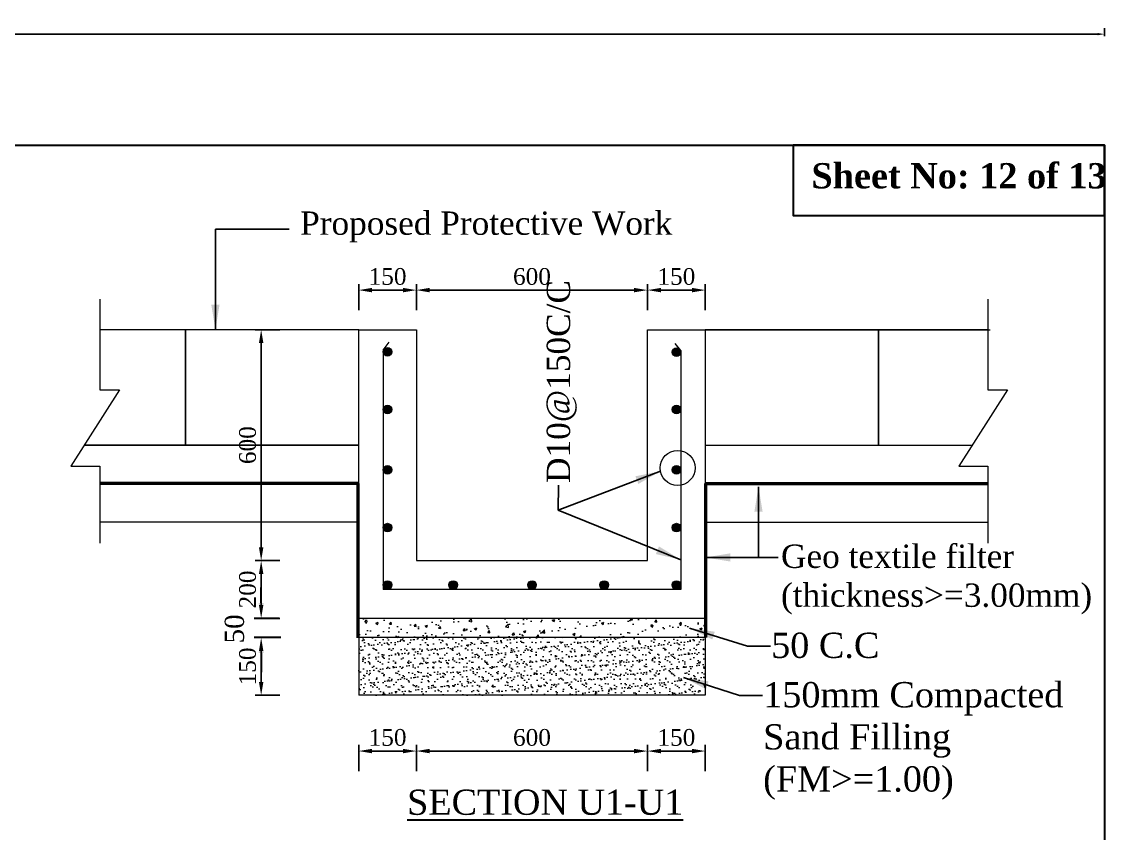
# Model space of a CAD drawing. Header units: metres. Extents: x -2434 to 11656, y -15288 to 8109.
# Drawn here: x 933 to 997.7, y -8292.2 to -8243.7 of the extents above; entities that cross this region are included whole.
import ezdxf

# ---------------------------------------------------------------- set-up
doc = ezdxf.new("R2010")
doc.units = ezdxf.units.M
doc.layers.add('Blocks', color=11, linetype='Continuous', lineweight=9)
doc.layers.add('LINE', color=7, linetype='Continuous')
doc.styles.get("Standard").update_dxf_attribs({"font": 'times.ttf'})
doc.dimstyles.get("Standard").update_dxf_attribs({"dimtxt": 0.5, "dimasz": 0.4075, "dimexe": 0.364, "dimexo": 0.219, "dimgap": 0.09, "dimtad": 0, "dimdec": 0, "dimlfac": 1000, "dimzin": 0, "dimdsep": 46, "dimtxsty": 'Standard', "dimcen": 0.09, "dimadec": 0, "dimazin": 0, "dimtfac": 1, "dimtdec": 0, "dimtofl": 0, "dimtmove": 0, "dimatfit": 3, "dimfxl": 1, "dimtolj": 1, "dimtzin": 0, "dimarcsym": 0})
pattern_1 = [(50, (976.1684, -8918.6145), (1.4665866, -0.1283096), [0.1533525, -1.6868775]), (355, (976.1684, -8918.6145), (-0.2837047, 1.538006), [0.122682, -1.349502]), (100.451, (976.2906, -8918.6252), (1.182887, 1.4096893), [0.1303295, -1.4336245]), (46.1842, (976.1684, -8918.2056), (2.1821863, -0.3384407), [0.230029, -2.530316]), (96.6356, (976.3502, -8918.2338), (1.911104, 1.991776), [0.195494, -2.150437]), (351.184, (976.1684, -8918.2056), (1.911107, 1.991772), [0.184023, -2.024253]), (21, (976.3728, -8918.3078), (1.2204998, -0.8232374), [0.1533525, -1.6868775]), (326, (976.3728, -8918.3078), (0.4975063, 1.482713), [0.122682, -1.349502]), (71.4514, (976.4745, -8918.3764), (1.7180028, 0.659479), [0.1303295, -1.4336245]), (37.5, (976.16836, -8918.6145), (0.02486326, 0.68066806), [0, -1.3331444, 0, -1.369949, 0, -1.3546137]), (7.5, (976.16836, -8918.6145), (0.5378983, 0.8064536), [0, -0.7810754, 0, -1.3024739, 0, -0.51628675]), (327.5, (975.7124, -8918.6145), (1.0915043, -0.0461164), [0, -0.511175, 0, -1.594866, 0, -2.1162645]), (317.5, (975.5079, -8918.6145), (1.1924399, 0.2046833), [0, -0.6645275, 0, -1.0591546, 0, -1.5028545])]
pattern_2 = [(37.5, (976.16836, -8918.61453), (-0.01840036, 0.56282522), [0, -0.443992, 0, -0.49657, 0, -0.4746625]), (7.5, (976.16836, -8918.6145), (0.5169518, 0.8243489), [0, -0.239522, 0, -0.400177, 0, -0.1533525]), (327.5, (975.8091, -8918.61453), (0.90964123, 0.00165276), [0, -0.14605, 0, -0.52578, 0, -0.686435]), (317.5, (975.8091, -8918.6145), (0.8780899, 0.2563687), [0, -0.073025, 0, -0.344678, 0, -0.394335])]

# ---------------------------------------------------------------- blocks, each defined once
blk = doc.blocks.new('*D957')
at = {"layer": 'Blocks', "color": 0, "lineweight": -2, "ltscale": 0.5}
for p, q in [((805.94, -8244.576), (805.94, -8244.092)), ((997.698, -8244.576), (997.698, -8244.092))]:
    blk.add_line(p, q, dxfattribs=at)
at = {"layer": 'Blocks', "color": 0, "linetype": 'ByBlock', "lineweight": -2, "ltscale": 0.5}
for p, q in [((806.347, -8244.456), (900.379, -8244.456)), ((997.291, -8244.456), (903.259, -8244.456))]:
    blk.add_line(p, q, dxfattribs=at)
at = {"layer": 'Blocks', "color": 0, "linetype": 'ByBlock', "lineweight": -3, "ltscale": 0.5}
for points in [[(806.347, -8244.388), (806.347, -8244.524), (805.94, -8244.456)], [(997.291, -8244.388), (997.291, -8244.524), (997.698, -8244.456)]]:
    blk.add_solid(points, dxfattribs=at)
at = {"layer": 'Defpoints', "color": 0, "linetype": 'ByBlock', "lineweight": -3, "ltscale": 0.5}
for p in [(997.698, -8244.456), (805.94, -8251.083), (997.698, -8251.083)]:
    blk.add_point(p, dxfattribs=at)
at = {"layer": 'Blocks', "color": 0, "linetype": 'ByBlock', "lineweight": -2, "ltscale": 0.5, "insert": (901.819, -8244.456), "char_height": 0.5, "attachment_point": 5}
blk.add_mtext('\\A1;191.76 m', dxfattribs=at)
blk = doc.blocks.new('*D958')
at = {"layer": 'Blocks', "color": 0, "lineweight": -2, "ltscale": 0.5}
for p, q in [((953.149, -8260.946), (953.149, -8259.39)), ((956.599, -8260.946), (956.599, -8259.39)), ((953.949, -8259.754), (955.799, -8259.754))]:
    blk.add_line(p, q, dxfattribs=at)
at = {"layer": 'Blocks', "color": 0, "lineweight": -3, "ltscale": 0.5}
for points in [[(953.949, -8259.621), (953.949, -8259.887), (953.149, -8259.754)], [(955.799, -8259.621), (955.799, -8259.887), (956.599, -8259.754)]]:
    blk.add_solid(points, dxfattribs=at)
at = {"layer": 'Defpoints', "color": 0, "lineweight": -3, "ltscale": 0.5}
for p in [(956.599, -8259.754), (953.149, -8261.165), (956.599, -8261.165)]:
    blk.add_point(p, dxfattribs=at)
at = {"layer": 'Blocks', "color": 0, "lineweight": 30, "ltscale": 0.5, "insert": (954.874, -8258.945), "char_height": 1, "attachment_point": 5}
blk.add_mtext('\\A1;150', dxfattribs=at)
blk = doc.blocks.new('*D959')
at = {"layer": 'Blocks', "color": 0, "lineweight": -2, "ltscale": 0.5}
for p, q in [((970.399, -8260.946), (970.399, -8259.39)), ((973.849, -8260.946), (973.849, -8259.39)), ((971.199, -8259.754), (973.049, -8259.754))]:
    blk.add_line(p, q, dxfattribs=at)
at = {"layer": 'Blocks', "color": 0, "lineweight": -3, "ltscale": 0.5}
for points in [[(971.199, -8259.621), (971.199, -8259.887), (970.399, -8259.754)], [(973.049, -8259.621), (973.049, -8259.887), (973.849, -8259.754)]]:
    blk.add_solid(points, dxfattribs=at)
at = {"layer": 'Defpoints', "color": 0, "lineweight": -3, "ltscale": 0.5}
for p in [(973.849, -8259.754), (970.399, -8261.165), (973.849, -8261.165)]:
    blk.add_point(p, dxfattribs=at)
at = {"layer": 'Blocks', "color": 0, "lineweight": 30, "ltscale": 0.5, "insert": (972.124, -8258.945), "char_height": 1, "attachment_point": 5}
blk.add_mtext('\\A1;150', dxfattribs=at)
blk = doc.blocks.new('*D960')
at = {"layer": 'Blocks', "color": 0, "lineweight": -2, "ltscale": 0.5}
for p, q in [((956.599, -8260.946), (956.599, -8259.39)), ((970.399, -8260.946), (970.399, -8259.39)), ((957.399, -8259.754), (969.599, -8259.754))]:
    blk.add_line(p, q, dxfattribs=at)
at = {"layer": 'Blocks', "color": 0, "lineweight": -3, "ltscale": 0.5}
for points in [[(957.399, -8259.621), (957.399, -8259.887), (956.599, -8259.754)], [(969.599, -8259.621), (969.599, -8259.887), (970.399, -8259.754)]]:
    blk.add_solid(points, dxfattribs=at)
at = {"layer": 'Defpoints', "color": 0, "lineweight": -3, "ltscale": 0.5}
for p in [(970.399, -8259.754), (956.599, -8261.165), (970.399, -8261.165)]:
    blk.add_point(p, dxfattribs=at)
at = {"layer": 'Blocks', "color": 0, "lineweight": 30, "ltscale": 0.5, "insert": (963.499, -8258.945), "char_height": 1, "attachment_point": 5}
blk.add_mtext('\\A1;600', dxfattribs=at)
blk = doc.blocks.new('*D961')
at = {"layer": 'Blocks', "color": 0, "lineweight": -2, "ltscale": 0.5}
for p, q in [((948.441, -8262.12), (946.962, -8262.12)), ((947.326, -8262.92), (947.326, -8275.12)), ((948.441, -8275.92), (946.962, -8275.92))]:
    blk.add_line(p, q, dxfattribs=at)
at = {"layer": 'Blocks', "color": 0, "lineweight": -3, "ltscale": 0.5}
for points in [[(947.192, -8262.92), (947.459, -8262.92), (947.326, -8262.12)], [(947.192, -8275.12), (947.459, -8275.12), (947.326, -8275.92)]]:
    blk.add_solid(points, dxfattribs=at)
at = {"layer": 'Defpoints', "color": 0, "lineweight": -3, "ltscale": 0.5}
for p in [(948.66, -8262.12), (947.326, -8275.92), (948.66, -8275.92)]:
    blk.add_point(p, dxfattribs=at)
at = {"layer": 'Blocks', "color": 0, "lineweight": 30, "ltscale": 0.5, "insert": (946.517, -8269.02), "char_height": 1, "attachment_point": 5, "rotation": 90}
blk.add_mtext('\\A1;600', dxfattribs=at)
blk = doc.blocks.new('*D962')
at = {"layer": 'Blocks', "color": 0, "lineweight": -2, "ltscale": 0.5}
for p, q in [((948.441, -8275.92), (946.962, -8275.92)), ((947.326, -8276.72), (947.326, -8278.57)), ((948.441, -8279.37), (946.962, -8279.37))]:
    blk.add_line(p, q, dxfattribs=at)
at = {"layer": 'Blocks', "color": 0, "lineweight": -3, "ltscale": 0.5}
for points in [[(947.192, -8276.72), (947.459, -8276.72), (947.326, -8275.92)], [(947.192, -8278.57), (947.459, -8278.57), (947.326, -8279.37)]]:
    blk.add_solid(points, dxfattribs=at)
at = {"layer": 'Defpoints', "color": 0, "lineweight": -3, "ltscale": 0.5}
for p in [(948.66, -8275.92), (947.326, -8279.37), (948.66, -8279.37)]:
    blk.add_point(p, dxfattribs=at)
at = {"layer": 'Blocks', "color": 0, "lineweight": 30, "ltscale": 0.5, "insert": (946.517, -8277.645), "char_height": 1, "attachment_point": 5, "rotation": 90}
blk.add_mtext('\\A1;200', dxfattribs=at)
blk = doc.blocks.new('*D963')
at = {"layer": 'Blocks', "color": 0, "lineweight": -2, "ltscale": 0.5}
for p, q in [((953.149, -8288.495), (953.149, -8286.938)), ((953.949, -8287.302), (955.799, -8287.302)), ((956.599, -8288.495), (956.599, -8286.938))]:
    blk.add_line(p, q, dxfattribs=at)
at = {"layer": 'Blocks', "color": 0, "lineweight": -3, "ltscale": 0.5}
for points in [[(953.949, -8287.169), (953.949, -8287.436), (953.149, -8287.302)], [(955.799, -8287.169), (955.799, -8287.436), (956.599, -8287.302)]]:
    blk.add_solid(points, dxfattribs=at)
at = {"layer": 'Defpoints', "color": 0, "lineweight": -3, "ltscale": 0.5}
for p in [(956.599, -8287.302), (953.149, -8288.714), (956.599, -8288.714)]:
    blk.add_point(p, dxfattribs=at)
at = {"layer": 'Blocks', "color": 0, "lineweight": 30, "ltscale": 0.5, "insert": (954.874, -8286.494), "char_height": 1, "attachment_point": 5}
blk.add_mtext('\\A1;150', dxfattribs=at)
blk = doc.blocks.new('*D964')
at = {"layer": 'Blocks', "color": 0, "lineweight": -2, "ltscale": 0.5}
for p, q in [((970.399, -8288.495), (970.399, -8286.938)), ((971.199, -8287.302), (973.049, -8287.302)), ((973.849, -8288.495), (973.849, -8286.938))]:
    blk.add_line(p, q, dxfattribs=at)
at = {"layer": 'Blocks', "color": 0, "lineweight": -3, "ltscale": 0.5}
for points in [[(971.199, -8287.169), (971.199, -8287.436), (970.399, -8287.302)], [(973.049, -8287.169), (973.049, -8287.436), (973.849, -8287.302)]]:
    blk.add_solid(points, dxfattribs=at)
at = {"layer": 'Defpoints', "color": 0, "lineweight": -3, "ltscale": 0.5}
for p in [(973.849, -8287.302), (970.399, -8288.714), (973.849, -8288.714)]:
    blk.add_point(p, dxfattribs=at)
at = {"layer": 'Blocks', "color": 0, "lineweight": 30, "ltscale": 0.5, "insert": (972.124, -8286.494), "char_height": 1, "attachment_point": 5}
blk.add_mtext('\\A1;150', dxfattribs=at)
blk = doc.blocks.new('*D965')
at = {"layer": 'Blocks', "color": 0, "lineweight": -2, "ltscale": 0.5}
for p, q in [((956.599, -8288.495), (956.599, -8286.938)), ((957.399, -8287.302), (969.599, -8287.302)), ((970.399, -8288.495), (970.399, -8286.938))]:
    blk.add_line(p, q, dxfattribs=at)
at = {"layer": 'Blocks', "color": 0, "lineweight": -3, "ltscale": 0.5}
for points in [[(957.399, -8287.169), (957.399, -8287.436), (956.599, -8287.302)], [(969.599, -8287.169), (969.599, -8287.436), (970.399, -8287.302)]]:
    blk.add_solid(points, dxfattribs=at)
at = {"layer": 'Defpoints', "color": 0, "lineweight": -3, "ltscale": 0.5}
for p in [(970.399, -8287.302), (956.599, -8288.714), (970.399, -8288.714)]:
    blk.add_point(p, dxfattribs=at)
at = {"layer": 'Blocks', "color": 0, "lineweight": 30, "ltscale": 0.5, "insert": (963.499, -8286.494), "char_height": 1, "attachment_point": 5}
blk.add_mtext('\\A1;600', dxfattribs=at)
blk = doc.blocks.new('*D966')
at = {"layer": 'Blocks', "color": 0, "lineweight": -2, "ltscale": 0.5}
for p, q in [((948.441, -8280.52), (946.962, -8280.52)), ((947.326, -8281.32), (947.326, -8283.17)), ((948.441, -8283.97), (946.962, -8283.97))]:
    blk.add_line(p, q, dxfattribs=at)
at = {"layer": 'Blocks', "color": 0, "lineweight": -3, "ltscale": 0.5}
for points in [[(947.192, -8281.32), (947.459, -8281.32), (947.326, -8280.52)], [(947.192, -8283.17), (947.459, -8283.17), (947.326, -8283.97)]]:
    blk.add_solid(points, dxfattribs=at)
at = {"layer": 'Defpoints', "color": 0, "lineweight": -3, "ltscale": 0.5}
for p in [(948.66, -8280.52), (947.326, -8283.97), (948.66, -8283.97)]:
    blk.add_point(p, dxfattribs=at)
at = {"layer": 'Blocks', "color": 0, "lineweight": 30, "ltscale": 0.5, "insert": (946.517, -8282.245), "char_height": 1, "attachment_point": 5, "rotation": 90}
blk.add_mtext('\\A1;150', dxfattribs=at)
blk = doc.blocks.new('*D1084')
at = {"layer": 'Blocks', "color": 0, "lineweight": -2, "ltscale": 0.5}
for p, q in [((805.94, -8244.576), (805.94, -8244.092)), ((997.698, -8244.576), (997.698, -8244.092))]:
    blk.add_line(p, q, dxfattribs=at)
at = {"layer": 'Blocks', "color": 0, "linetype": 'ByBlock', "lineweight": -2, "ltscale": 0.5}
for p, q in [((806.347, -8244.456), (900.379, -8244.456)), ((997.291, -8244.456), (903.259, -8244.456))]:
    blk.add_line(p, q, dxfattribs=at)
at = {"layer": 'Blocks', "color": 0, "linetype": 'ByBlock', "lineweight": -3, "ltscale": 0.5}
for points in [[(806.347, -8244.388), (806.347, -8244.524), (805.94, -8244.456)], [(997.291, -8244.388), (997.291, -8244.524), (997.698, -8244.456)]]:
    blk.add_solid(points, dxfattribs=at)
at = {"layer": 'Defpoints', "color": 0, "linetype": 'ByBlock', "lineweight": -3, "ltscale": 0.5}
for p in [(997.698, -8244.456), (805.94, -8251.083), (997.698, -8251.083)]:
    blk.add_point(p, dxfattribs=at)
at = {"layer": 'Blocks', "color": 0, "linetype": 'ByBlock', "lineweight": -2, "ltscale": 0.5, "insert": (901.819, -8244.456), "char_height": 0.5, "attachment_point": 5}
blk.add_mtext('\\A1;191.76 m', dxfattribs=at)
blk = doc.blocks.new('*D1085')
at = {"layer": 'Blocks', "color": 0, "lineweight": -2, "ltscale": 0.5}
for p, q in [((953.149, -8260.946), (953.149, -8259.39)), ((956.599, -8260.946), (956.599, -8259.39)), ((953.949, -8259.754), (955.799, -8259.754))]:
    blk.add_line(p, q, dxfattribs=at)
at = {"layer": 'Blocks', "color": 0, "lineweight": -3, "ltscale": 0.5}
for points in [[(953.949, -8259.621), (953.949, -8259.887), (953.149, -8259.754)], [(955.799, -8259.621), (955.799, -8259.887), (956.599, -8259.754)]]:
    blk.add_solid(points, dxfattribs=at)
at = {"layer": 'Defpoints', "color": 0, "lineweight": -3, "ltscale": 0.5}
for p in [(956.599, -8259.754), (953.149, -8261.165), (956.599, -8261.165)]:
    blk.add_point(p, dxfattribs=at)
at = {"layer": 'Blocks', "color": 0, "lineweight": 30, "ltscale": 0.5, "insert": (954.874, -8258.945), "char_height": 1, "attachment_point": 5}
blk.add_mtext('\\A1;150', dxfattribs=at)
blk = doc.blocks.new('*D1086')
at = {"layer": 'Blocks', "color": 0, "lineweight": -2, "ltscale": 0.5}
for p, q in [((970.399, -8260.946), (970.399, -8259.39)), ((973.849, -8260.946), (973.849, -8259.39)), ((971.199, -8259.754), (973.049, -8259.754))]:
    blk.add_line(p, q, dxfattribs=at)
at = {"layer": 'Blocks', "color": 0, "lineweight": -3, "ltscale": 0.5}
for points in [[(971.199, -8259.621), (971.199, -8259.887), (970.399, -8259.754)], [(973.049, -8259.621), (973.049, -8259.887), (973.849, -8259.754)]]:
    blk.add_solid(points, dxfattribs=at)
at = {"layer": 'Defpoints', "color": 0, "lineweight": -3, "ltscale": 0.5}
for p in [(973.849, -8259.754), (970.399, -8261.165), (973.849, -8261.165)]:
    blk.add_point(p, dxfattribs=at)
at = {"layer": 'Blocks', "color": 0, "lineweight": 30, "ltscale": 0.5, "insert": (972.124, -8258.945), "char_height": 1, "attachment_point": 5}
blk.add_mtext('\\A1;150', dxfattribs=at)
blk = doc.blocks.new('*D1087')
at = {"layer": 'Blocks', "color": 0, "lineweight": -2, "ltscale": 0.5}
for p, q in [((956.599, -8260.946), (956.599, -8259.39)), ((970.399, -8260.946), (970.399, -8259.39)), ((957.399, -8259.754), (969.599, -8259.754))]:
    blk.add_line(p, q, dxfattribs=at)
at = {"layer": 'Blocks', "color": 0, "lineweight": -3, "ltscale": 0.5}
for points in [[(957.399, -8259.621), (957.399, -8259.887), (956.599, -8259.754)], [(969.599, -8259.621), (969.599, -8259.887), (970.399, -8259.754)]]:
    blk.add_solid(points, dxfattribs=at)
at = {"layer": 'Defpoints', "color": 0, "lineweight": -3, "ltscale": 0.5}
for p in [(970.399, -8259.754), (956.599, -8261.165), (970.399, -8261.165)]:
    blk.add_point(p, dxfattribs=at)
at = {"layer": 'Blocks', "color": 0, "lineweight": 30, "ltscale": 0.5, "insert": (963.499, -8258.945), "char_height": 1, "attachment_point": 5}
blk.add_mtext('\\A1;600', dxfattribs=at)
blk = doc.blocks.new('*D1088')
at = {"layer": 'Blocks', "color": 0, "lineweight": -2, "ltscale": 0.5}
for p, q in [((948.441, -8262.12), (946.962, -8262.12)), ((947.326, -8262.92), (947.326, -8275.12)), ((948.441, -8275.92), (946.962, -8275.92))]:
    blk.add_line(p, q, dxfattribs=at)
at = {"layer": 'Blocks', "color": 0, "lineweight": -3, "ltscale": 0.5}
for points in [[(947.192, -8262.92), (947.459, -8262.92), (947.326, -8262.12)], [(947.192, -8275.12), (947.459, -8275.12), (947.326, -8275.92)]]:
    blk.add_solid(points, dxfattribs=at)
at = {"layer": 'Defpoints', "color": 0, "lineweight": -3, "ltscale": 0.5}
for p in [(948.66, -8262.12), (947.326, -8275.92), (948.66, -8275.92)]:
    blk.add_point(p, dxfattribs=at)
at = {"layer": 'Blocks', "color": 0, "lineweight": 30, "ltscale": 0.5, "insert": (946.517, -8269.02), "char_height": 1, "attachment_point": 5, "rotation": 90}
blk.add_mtext('\\A1;600', dxfattribs=at)
blk = doc.blocks.new('*D1089')
at = {"layer": 'Blocks', "color": 0, "lineweight": -2, "ltscale": 0.5}
for p, q in [((948.441, -8275.92), (946.962, -8275.92)), ((947.326, -8276.72), (947.326, -8278.57)), ((948.441, -8279.37), (946.962, -8279.37))]:
    blk.add_line(p, q, dxfattribs=at)
at = {"layer": 'Blocks', "color": 0, "lineweight": -3, "ltscale": 0.5}
for points in [[(947.192, -8276.72), (947.459, -8276.72), (947.326, -8275.92)], [(947.192, -8278.57), (947.459, -8278.57), (947.326, -8279.37)]]:
    blk.add_solid(points, dxfattribs=at)
at = {"layer": 'Defpoints', "color": 0, "lineweight": -3, "ltscale": 0.5}
for p in [(948.66, -8275.92), (947.326, -8279.37), (948.66, -8279.37)]:
    blk.add_point(p, dxfattribs=at)
at = {"layer": 'Blocks', "color": 0, "lineweight": 30, "ltscale": 0.5, "insert": (946.517, -8277.645), "char_height": 1, "attachment_point": 5, "rotation": 90}
blk.add_mtext('\\A1;200', dxfattribs=at)
blk = doc.blocks.new('*D1090')
at = {"layer": 'Blocks', "color": 0, "lineweight": -2, "ltscale": 0.5}
for p, q in [((953.149, -8288.495), (953.149, -8286.938)), ((953.949, -8287.302), (955.799, -8287.302)), ((956.599, -8288.495), (956.599, -8286.938))]:
    blk.add_line(p, q, dxfattribs=at)
at = {"layer": 'Blocks', "color": 0, "lineweight": -3, "ltscale": 0.5}
for points in [[(953.949, -8287.169), (953.949, -8287.436), (953.149, -8287.302)], [(955.799, -8287.169), (955.799, -8287.436), (956.599, -8287.302)]]:
    blk.add_solid(points, dxfattribs=at)
at = {"layer": 'Defpoints', "color": 0, "lineweight": -3, "ltscale": 0.5}
for p in [(956.599, -8287.302), (953.149, -8288.714), (956.599, -8288.714)]:
    blk.add_point(p, dxfattribs=at)
at = {"layer": 'Blocks', "color": 0, "lineweight": 30, "ltscale": 0.5, "insert": (954.874, -8286.494), "char_height": 1, "attachment_point": 5}
blk.add_mtext('\\A1;150', dxfattribs=at)
blk = doc.blocks.new('*D1091')
at = {"layer": 'Blocks', "color": 0, "lineweight": -2, "ltscale": 0.5}
for p, q in [((970.399, -8288.495), (970.399, -8286.938)), ((971.199, -8287.302), (973.049, -8287.302)), ((973.849, -8288.495), (973.849, -8286.938))]:
    blk.add_line(p, q, dxfattribs=at)
at = {"layer": 'Blocks', "color": 0, "lineweight": -3, "ltscale": 0.5}
for points in [[(971.199, -8287.169), (971.199, -8287.436), (970.399, -8287.302)], [(973.049, -8287.169), (973.049, -8287.436), (973.849, -8287.302)]]:
    blk.add_solid(points, dxfattribs=at)
at = {"layer": 'Defpoints', "color": 0, "lineweight": -3, "ltscale": 0.5}
for p in [(973.849, -8287.302), (970.399, -8288.714), (973.849, -8288.714)]:
    blk.add_point(p, dxfattribs=at)
at = {"layer": 'Blocks', "color": 0, "lineweight": 30, "ltscale": 0.5, "insert": (972.124, -8286.494), "char_height": 1, "attachment_point": 5}
blk.add_mtext('\\A1;150', dxfattribs=at)
blk = doc.blocks.new('*D1092')
at = {"layer": 'Blocks', "color": 0, "lineweight": -2, "ltscale": 0.5}
for p, q in [((956.599, -8288.495), (956.599, -8286.938)), ((957.399, -8287.302), (969.599, -8287.302)), ((970.399, -8288.495), (970.399, -8286.938))]:
    blk.add_line(p, q, dxfattribs=at)
at = {"layer": 'Blocks', "color": 0, "lineweight": -3, "ltscale": 0.5}
for points in [[(957.399, -8287.169), (957.399, -8287.436), (956.599, -8287.302)], [(969.599, -8287.169), (969.599, -8287.436), (970.399, -8287.302)]]:
    blk.add_solid(points, dxfattribs=at)
at = {"layer": 'Defpoints', "color": 0, "lineweight": -3, "ltscale": 0.5}
for p in [(970.399, -8287.302), (956.599, -8288.714), (970.399, -8288.714)]:
    blk.add_point(p, dxfattribs=at)
at = {"layer": 'Blocks', "color": 0, "lineweight": 30, "ltscale": 0.5, "insert": (963.499, -8286.494), "char_height": 1, "attachment_point": 5}
blk.add_mtext('\\A1;600', dxfattribs=at)
blk = doc.blocks.new('*D1093')
at = {"layer": 'Blocks', "color": 0, "lineweight": -2, "ltscale": 0.5}
for p, q in [((948.441, -8280.52), (946.962, -8280.52)), ((947.326, -8281.32), (947.326, -8283.17)), ((948.441, -8283.97), (946.962, -8283.97))]:
    blk.add_line(p, q, dxfattribs=at)
at = {"layer": 'Blocks', "color": 0, "lineweight": -3, "ltscale": 0.5}
for points in [[(947.192, -8281.32), (947.459, -8281.32), (947.326, -8280.52)], [(947.192, -8283.17), (947.459, -8283.17), (947.326, -8283.97)]]:
    blk.add_solid(points, dxfattribs=at)
at = {"layer": 'Defpoints', "color": 0, "lineweight": -3, "ltscale": 0.5}
for p in [(948.66, -8280.52), (947.326, -8283.97), (948.66, -8283.97)]:
    blk.add_point(p, dxfattribs=at)
at = {"layer": 'Blocks', "color": 0, "lineweight": 30, "ltscale": 0.5, "insert": (946.517, -8282.245), "char_height": 1, "attachment_point": 5, "rotation": 90}
blk.add_mtext('\\A1;150', dxfattribs=at)

msp = doc.modelspace()

# ---------------------------------------------------------------- hatches: boundary and pattern name
at = {"layer": 'Blocks', "lineweight": 13, "ltscale": 0.05}
for points in [[(954.616798, -8263.440203, 1), (955.131153, -8263.440203, 1)], [(954.616798, -8263.440203, 1), (955.131153, -8263.440203, 1)], [(971.866798, -8263.462172, 1), (972.381153, -8263.462172, 1)], [(971.866798, -8263.462172, 1), (972.381153, -8263.462172, 1)], [(954.616798, -8266.893351, 1), (955.131153, -8266.893351, 1)], [(954.616798, -8266.893351, 1), (955.131153, -8266.893351, 1)], [(971.866798, -8266.893351, 1), (972.381153, -8266.893351, 1)], [(971.866798, -8266.893351, 1), (972.381153, -8266.893351, 1)], [(954.616798, -8270.490084, 1), (955.131153, -8270.490084, 1)], [(954.616798, -8270.490084, 1), (955.131153, -8270.490084, 1)], [(971.866798, -8270.490084, 1), (972.381153, -8270.490084, 1)], [(971.866798, -8270.490084, 1), (972.381153, -8270.490084, 1)], [(954.616798, -8273.949501, 1), (955.131153, -8273.949501, 1)], [(954.616798, -8273.949501, 1), (955.131153, -8273.949501, 1)], [(971.866798, -8273.949501, 1), (972.381153, -8273.949501, 1)], [(971.866798, -8273.949501, 1), (972.381153, -8273.949501, 1)], [(954.616798, -8277.376258, 1), (955.131153, -8277.376258, 1)], [(954.616798, -8277.376258, 1), (955.131153, -8277.376258, 1)], [(958.530269, -8277.376258, 1), (959.044623, -8277.376258, 1)], [(958.530269, -8277.376258, 1), (959.044623, -8277.376258, 1)], [(963.244796, -8277.376258, 1), (963.759151, -8277.376258, 1)], [(963.244796, -8277.376258, 1), (963.759151, -8277.376258, 1)], [(967.555974, -8277.376258, 1), (968.070329, -8277.376258, 1)], [(967.555974, -8277.376258, 1), (968.070329, -8277.376258, 1)], [(971.866798, -8277.376258, 1), (972.381153, -8277.376258, 1)], [(971.866798, -8277.376258, 1), (972.381153, -8277.376258, 1)]]:
    msp.add_hatch(color=0, dxfattribs=at).paths.add_polyline_path(points)
at = {"layer": 'Blocks', "lineweight": 5, "ltscale": 0.05}
h = msp.add_hatch(dxfattribs=at)
h.set_pattern_fill('AR-CONC', color=0, scale=0.00805, style=0)
h.set_pattern_definition(pattern_1)
h.paths.add_polyline_path([(953.148975, -8280.520249), (973.848975, -8280.520249), (973.848975, -8279.370249), (953.148975, -8279.370249)])
h = msp.add_hatch(dxfattribs=at)
h.set_pattern_fill('AR-CONC', color=0, scale=0.00805, style=0)
h.set_pattern_definition(pattern_1)
h.paths.add_polyline_path([(953.148975, -8280.520249), (973.848975, -8280.520249), (973.848975, -8279.370249), (953.148975, -8279.370249)])
h = msp.add_hatch(dxfattribs=at)
h.set_pattern_fill('AR-SAND', color=0, scale=0.0115, style=0)
h.set_pattern_definition(pattern_2)
h.paths.add_polyline_path([(953.148975, -8283.970249), (973.848975, -8283.970249), (973.848975, -8280.520249), (953.148975, -8280.520249)])
h = msp.add_hatch(dxfattribs=at)
h.set_pattern_fill('AR-SAND', color=0, scale=0.0115, style=0)
h.set_pattern_definition(pattern_2)
h.paths.add_polyline_path([(953.148975, -8283.970249), (973.848975, -8283.970249), (973.848975, -8280.520249), (953.148975, -8280.520249)])

# ---------------------------------------------------------------- linework, layer by layer
at = {"color": 7, "linetype": 'ByBlock', "lineweight": 30}
msp.add_lwpolyline([(997.698067, -8251.083209), (979.108539, -8251.083209), (979.108539, -8255.296306), (997.698067, -8255.296306)], close=True, dxfattribs=at)
msp.add_lwpolyline([(997.698067, -8251.083209), (979.108539, -8251.083209), (979.108539, -8255.296306), (997.698067, -8255.296306)], close=True, dxfattribs=at)
at = {"layer": 'Blocks', "color": 0, "lineweight": 13, "ltscale": 0.05}
for p, q in [((953.148975, -8262.120249), (937.684766, -8262.120249)), ((953.148975, -8262.120249), (937.684766, -8262.120249)), ((953.148975, -8279.370249), (953.148975, -8262.120249)), ((953.148975, -8262.120249), (956.598975, -8262.120249)), ((953.148975, -8279.370249), (953.148975, -8262.120249)), ((953.148975, -8262.120249), (956.598975, -8262.120249)), ((956.598975, -8262.120249), (956.598975, -8275.920249)), ((956.598975, -8262.120249), (956.598975, -8275.920249)), ((970.398975, -8275.920249), (970.398975, -8262.120249)), ((970.398975, -8262.120249), (973.848975, -8262.120249)), ((970.398975, -8275.920249), (970.398975, -8262.120249)), ((970.398975, -8262.120249), (973.848975, -8262.120249)), ((973.848975, -8262.120249), (973.848975, -8279.370249)), ((973.848975, -8262.120249), (990.857672, -8262.120249)), ((973.848975, -8262.120249), (973.848975, -8279.370249)), ((973.848975, -8262.120249), (990.857672, -8262.120249)), ((954.616798, -8263.33492), (954.962248, -8262.867743)), ((954.616798, -8263.33492), (954.962248, -8262.867743)), ((972.381153, -8263.359135), (972.047444, -8262.942845)), ((972.381153, -8263.359135), (972.047444, -8262.942845)), ((953.148975, -8269.020249), (936.754896, -8269.020249)), ((953.148975, -8269.020249), (936.754896, -8269.020249)), ((973.848975, -8269.020249), (989.797917, -8269.020249)), ((973.848975, -8269.020249), (989.797917, -8269.020249)), ((953.148975, -8273.620249), (937.684766, -8273.620249)), ((953.148975, -8273.620249), (937.684766, -8273.620249)), ((973.848975, -8273.620249), (990.727788, -8273.620249)), ((973.848975, -8273.620249), (990.727788, -8273.620249)), ((956.598975, -8275.920249), (970.398975, -8275.920249)), ((956.598975, -8275.920249), (970.398975, -8275.920249)), ((973.848975, -8279.370249), (953.148975, -8279.370249)), ((953.148975, -8279.370249), (953.148975, -8280.520249)), ((973.848975, -8279.370249), (953.148975, -8279.370249)), ((953.148975, -8279.370249), (953.148975, -8280.520249)), ((973.848975, -8279.370249), (973.848975, -8280.520249)), ((973.848975, -8279.370249), (973.848975, -8280.520249)), ((973.848975, -8280.520249), (953.148975, -8280.520249)), ((953.148975, -8280.520249), (953.148975, -8283.970249)), ((973.848975, -8280.520249), (953.148975, -8280.520249)), ((953.148975, -8280.520249), (953.148975, -8283.970249)), ((973.848975, -8280.520249), (973.848975, -8283.970249)), ((973.848975, -8280.520249), (973.848975, -8283.970249)), ((973.848975, -8283.970249), (953.148975, -8283.970249)), ((973.848975, -8283.970249), (953.148975, -8283.970249))]:
    msp.add_line(p, q, dxfattribs=at)
at = {"layer": 'Blocks', "color": 0, "lineweight": 20, "ltscale": 0.05}
for p, q in [((954.616798, -8263.33492), (954.616798, -8277.645249)), ((954.616798, -8263.33492), (954.616798, -8277.645249)), ((972.381153, -8263.359135), (972.381153, -8277.645249)), ((972.381153, -8263.359135), (972.381153, -8277.645249)), ((972.381153, -8277.645249), (954.616798, -8277.645249)), ((972.381153, -8277.645249), (954.616798, -8277.645249))]:
    msp.add_line(p, q, dxfattribs=at)
at = {"layer": 'Blocks', "color": 0, "lineweight": 50, "ltscale": 0.05}
for p, q in [((953.096609, -8271.320249), (937.684766, -8271.320249)), ((953.096609, -8271.320249), (937.684766, -8271.320249)), ((953.096609, -8271.320249), (953.096609, -8280.534473)), ((953.096609, -8271.320249), (953.096609, -8280.534473)), ((973.856257, -8271.320249), (990.727788, -8271.320249)), ((973.856257, -8271.320249), (973.856257, -8280.51833)), ((973.856257, -8271.320249), (990.727788, -8271.320249)), ((973.856257, -8271.320249), (973.856257, -8280.51833))]:
    msp.add_line(p, q, dxfattribs=at)
at = {"layer": 'Blocks', "color": 0, "lineweight": 30, "ltscale": 0.5}
for p, q in [((947.325677, -8278.450249), (947.325677, -8277.530249)), ((947.325677, -8278.450249), (947.325677, -8277.530249)), ((948.408323, -8279.370249), (946.907077, -8279.370249)), ((948.408323, -8279.370249), (946.907077, -8279.370249)), ((948.506826, -8280.520249), (946.907077, -8280.520249)), ((948.506826, -8280.520249), (946.907077, -8280.520249)), ((947.325677, -8281.440249), (947.325677, -8282.584899)), ((947.325677, -8281.440249), (947.325677, -8282.584899))]:
    msp.add_line(p, q, dxfattribs=at)
at = {"layer": 'Blocks', "color": 0, "lineweight": 13, "ltscale": 0.05}
for points in [[(937.684766, -8260.303676), (937.684766, -8265.712706), (938.858178, -8265.712706), (935.954286, -8270.279259), (937.684766, -8270.279259), (937.684766, -8274.873045)], [(937.684766, -8260.303676), (937.684766, -8265.712706), (938.858178, -8265.712706), (935.954286, -8270.279259), (937.684766, -8270.279259), (937.684766, -8274.873045)], [(990.727788, -8260.303676), (990.727788, -8265.712706), (991.901199, -8265.712706), (988.997307, -8270.279259), (990.727788, -8270.279259), (990.727788, -8274.873045)], [(990.727788, -8260.303676), (990.727788, -8265.712706), (991.901199, -8265.712706), (988.997307, -8270.279259), (990.727788, -8270.279259), (990.727788, -8274.873045)], [(936.754896, -8269.020249), (942.798975, -8269.020249), (942.798975, -8262.120249), (937.684766, -8262.120249)], [(936.754896, -8269.020249), (942.798975, -8269.020249), (942.798975, -8262.120249), (937.684766, -8262.120249)], [(990.727788, -8262.120249), (984.198975, -8262.120249), (984.198975, -8269.020249), (989.797917, -8269.020249)], [(990.727788, -8262.120249), (984.198975, -8262.120249), (984.198975, -8269.020249), (989.797917, -8269.020249)]]:
    msp.add_lwpolyline(points, dxfattribs=at)
for points in [[(942.798975, -8269.020249), (953.148975, -8269.020249), (953.148975, -8262.120249), (942.798975, -8262.120249)], [(942.798975, -8269.020249), (953.148975, -8269.020249), (953.148975, -8262.120249), (942.798975, -8262.120249)], [(973.848975, -8269.020249), (984.198975, -8269.020249), (984.198975, -8262.120249), (973.848975, -8262.120249)], [(973.848975, -8269.020249), (984.198975, -8269.020249), (984.198975, -8262.120249), (973.848975, -8262.120249)]]:
    msp.add_lwpolyline(points, close=True, dxfattribs=at)
for centre, radius in [((954.873975, -8263.440203), 0.257177), ((954.873975, -8263.440203), 0.257177), ((972.123975, -8263.462172), 0.257177), ((972.123975, -8263.462172), 0.257177), ((954.873975, -8266.893351), 0.257177), ((954.873975, -8266.893351), 0.257177), ((972.123975, -8266.893351), 0.257177), ((972.123975, -8266.893351), 0.257177), ((972.194693, -8270.378063), 1.04801), ((972.194693, -8270.378063), 1.04801), ((954.873975, -8270.490084), 0.257177), ((954.873975, -8270.490084), 0.257177), ((972.123975, -8270.490084), 0.257177), ((972.123975, -8270.490084), 0.257177), ((954.873975, -8273.949501), 0.257177), ((954.873975, -8273.949501), 0.257177), ((972.123975, -8273.949501), 0.257177), ((972.123975, -8273.949501), 0.257177), ((954.873975, -8277.376258), 0.257177), ((954.873975, -8277.376258), 0.257177), ((958.787446, -8277.376258), 0.257177), ((958.787446, -8277.376258), 0.257177), ((963.501974, -8277.376258), 0.257177), ((963.501974, -8277.376258), 0.257177), ((967.813152, -8277.376258), 0.257177), ((967.813152, -8277.376258), 0.257177), ((972.123975, -8277.376258), 0.257177), ((972.123975, -8277.376258), 0.257177)]:
    msp.add_circle(centre, radius, dxfattribs=at)
at = {"layer": 'Blocks', "color": 0, "lineweight": 13, "ltscale": 0.5}
for points in [[(947.172344, -8278.450249), (947.479011, -8278.450249), (947.325677, -8279.370249)], [(947.172344, -8278.450249), (947.479011, -8278.450249), (947.325677, -8279.370249)], [(947.172344, -8281.440249), (947.479011, -8281.440249), (947.325677, -8280.520249)], [(947.172344, -8281.440249), (947.479011, -8281.440249), (947.325677, -8280.520249)]]:
    msp.add_solid(points, dxfattribs=at)
at = {"layer": 'LINE', "color": 1, "linetype": 'ByBlock', "lineweight": 30, "ltscale": 0.5}
msp.add_lwpolyline([(805.939761, -8386.683725), (805.939761, -8251.083209), (997.698067, -8251.083209), (997.698067, -8386.683725), (805.939761, -8386.683725)], close=True, dxfattribs=at)
msp.add_lwpolyline([(805.939761, -8386.683725), (805.939761, -8251.083209), (997.698067, -8251.083209), (997.698067, -8386.683725), (805.939761, -8386.683725)], close=True, dxfattribs=at)

# ---------------------------------------------------------------- texts
at = {"color": 7, "linetype": 'ByBlock', "lineweight": 30, "insert": (980.191939, -8252.163366), "char_height": 1.51160635, "width": 80.81663148, "attachment_point": 1}
msp.add_mtext('{\\fTimes New Roman|b1|i0|c0|p18;Sheet No: 12 of 13}', dxfattribs=at)
at = {"color": 0, "linetype": 'ByBlock', "lineweight": 30, "ltscale": 0.5, "attachment_point": 1}
for s, insert, char_height, width in [('Proposed Protective Work', (949.654854, -8255.054438), 1.39465363, 72.91423283), ('Proposed Protective Work', (949.654854, -8255.054438), 1.39465363, 72.91423283), ('Geo textile filter\\P(thickness>=3.00mm) ', (978.371881, -8274.963056), 1.39465363, 72.91423283), ('Geo textile filter\\P(thickness>=3.00mm) ', (978.371881, -8274.963056), 1.39465363, 72.91423283), ('50 C.C', (977.7825, -8280.227027), 1.5104099, 91.1268782), ('50 C.C', (977.7825, -8280.227027), 1.5104099, 91.1268782), ('150mm Compacted\\PSand Filling\\P(FM>=1.00)', (977.30726, -8283.178441), 1.51040988, 91.1268782), ('150mm Compacted\\PSand Filling\\P(FM>=1.00)', (977.30726, -8283.178441), 1.51040988, 91.1268782), ('{\\LSECTION U1-U1}', (956.044309, -8289.605665), 1.50622592, 66.12756405), ('{\\LSECTION U1-U1}', (956.044309, -8289.605665), 1.50622592, 66.12756405)]:
    msp.add_mtext(s, dxfattribs=dict(at, insert=insert, char_height=char_height, width=width))
at = {"color": 0, "linetype": 'ByBlock', "lineweight": 30, "ltscale": 0.5, "insert": (964.380069, -8271.277708), "char_height": 1.3946536, "width": 72.91423283, "attachment_point": 1, "rotation": 90}
msp.add_mtext('D10@150C/C', dxfattribs=at)
msp.add_mtext('D10@150C/C', dxfattribs=at)
at = {"layer": 'Blocks', "color": 0, "lineweight": 30, "ltscale": 0.5, "insert": (945.732246, -8280.002743), "char_height": 1.15, "attachment_point": 5, "rotation": 90}
msp.add_mtext('\\A1;50', dxfattribs=at)
msp.add_mtext('\\A1;50', dxfattribs=at)

# ---------------------------------------------------------------- dimensions: what is measured, and where the dimension line sits
at = {"layer": 'Blocks', "color": 0, "linetype": 'ByBlock', "lineweight": -2, "ltscale": 0.5}
for picture in ['*D957', '*D1084']:
    dim = msp.add_linear_dim(base=(997.698067, -8244.455859), p1=(805.939761, -8251.083209), p2=(997.698067, -8251.083209), dimstyle='Standard', override={"dimdec": 2, "dimlfac": 1, "dimpost": ' m', "dimtdec": 2, "dimfxl": 0.12, "dimfxlon": 1}, dxfattribs=at)
    dim.commit()
    dim.dimension.update_dxf_attribs({"geometry": picture, "text_midpoint": (901.818914, -8244.455859)})
at = {"layer": 'Blocks', "color": 0, "lineweight": 30, "ltscale": 0.5}
for base, p1, p2, text, picture, middle in [((956.598975, -8259.753976), (953.148975, -8261.165302), (956.598975, -8261.165302), '150', '*D958', (954.873975, -8259.753976)), ((956.598975, -8259.753976), (953.148975, -8261.165302), (956.598975, -8261.165302), '150', '*D1085', (954.873975, -8259.753976)), ((970.398975, -8259.753976), (956.598975, -8261.165302), (970.398975, -8261.165302), '600', '*D960', (963.498975, -8259.753976)), ((970.398975, -8259.753976), (956.598975, -8261.165302), (970.398975, -8261.165302), '600', '*D1087', (963.498975, -8259.753976)), ((973.848975, -8259.753976), (970.398975, -8261.165302), (973.848975, -8261.165302), '150', '*D959', (972.123975, -8259.753976)), ((973.848975, -8259.753976), (970.398975, -8261.165302), (973.848975, -8261.165302), '150', '*D1086', (972.123975, -8259.753976)), ((956.598975, -8287.302329), (953.148975, -8288.713655), (956.598975, -8288.713655), '150', '*D963', (954.873975, -8287.302329)), ((956.598975, -8287.302329), (953.148975, -8288.713655), (956.598975, -8288.713655), '150', '*D1090', (954.873975, -8287.302329)), ((970.398975, -8287.302329), (956.598975, -8288.713655), (970.398975, -8288.713655), '600', '*D965', (963.498975, -8287.302329)), ((970.398975, -8287.302329), (956.598975, -8288.713655), (970.398975, -8288.713655), '600', '*D1092', (963.498975, -8287.302329)), ((973.848975, -8287.302329), (970.398975, -8288.713655), (973.848975, -8288.713655), '150', '*D964', (972.123975, -8287.302329)), ((973.848975, -8287.302329), (970.398975, -8288.713655), (973.848975, -8288.713655), '150', '*D1091', (972.123975, -8287.302329))]:
    dim = msp.add_linear_dim(base=base, p1=p1, p2=p2, text=text, dimstyle='Standard', override={"dimtxt": 1, "dimasz": 0.8, "dimgap": 0.3, "dimtad": 1, "dimdec": 2, "dimlfac": 1, "dimpost": ' m', "dimtdec": 2, "dimfxl": 0.12}, dxfattribs=at)
    dim.commit()
    dim.dimension.update_dxf_attribs({"geometry": picture, "text_midpoint": middle, "dimtype": 160})
for base, p1, p2, text, picture, middle in [((947.325677, -8275.920249), (948.660173, -8262.120249), (948.660173, -8275.920249), '600', '*D961', (946.517026, -8269.020249)), ((947.325677, -8275.920249), (948.660173, -8262.120249), (948.660173, -8275.920249), '600', '*D1088', (946.517026, -8269.020249)), ((947.325677, -8279.370249), (948.660173, -8275.920249), (948.660173, -8279.370249), '200', '*D962', (946.517026, -8277.645249)), ((947.325677, -8279.370249), (948.660173, -8275.920249), (948.660173, -8279.370249), '200', '*D1089', (946.517026, -8277.645249)), ((947.325677, -8283.970249), (948.660173, -8280.520249), (948.660173, -8283.970249), '150', '*D966', (946.517026, -8282.245249)), ((947.325677, -8283.970249), (948.660173, -8280.520249), (948.660173, -8283.970249), '150', '*D1093', (946.517026, -8282.245249))]:
    dim = msp.add_linear_dim(base=base, p1=p1, p2=p2, angle=90, text=text, dimstyle='Standard', override={"dimtxt": 1, "dimasz": 0.8, "dimgap": 0.3, "dimtad": 1, "dimdec": 2, "dimlfac": 1, "dimpost": ' m', "dimtdec": 2, "dimfxl": 0.12}, dxfattribs=at)
    dim.commit()
    dim.dimension.update_dxf_attribs({"geometry": picture, "text_midpoint": middle})

# ---------------------------------------------------------------- leaders
for points in [[(944.593527, -8262.123306), (944.593527, -8256.104393), (948.989931, -8256.104393)], [(944.593527, -8262.123306), (944.593527, -8256.104393), (948.989931, -8256.104393)], [(971.165726, -8270.576942), (965.073592, -8272.90088), (965.0923, -8271.405438)], [(971.165726, -8270.576942), (965.073592, -8272.90088), (965.0923, -8271.405438)], [(972.381153, -8275.864602), (965.073592, -8272.90088), (965.0923, -8271.405438)], [(972.381153, -8275.864602), (965.073592, -8272.90088), (965.0923, -8271.405438)], [(977.028543, -8271.501105), (977.028543, -8275.731384), (978.210872, -8275.731384)], [(977.028543, -8271.501105), (977.028543, -8275.731384), (978.210872, -8275.731384)], [(973.856257, -8275.731384), (977.619707, -8275.731384), (978.055081, -8275.731384)], [(973.856257, -8275.731384), (977.619707, -8275.731384), (978.055081, -8275.731384)], [(972.914171, -8279.958574), (976.37181, -8281.03513), (977.742276, -8281.03513)], [(972.914171, -8279.958574), (976.37181, -8281.03513), (977.742276, -8281.03513)], [(972.542267, -8282.909989), (975.89657, -8283.986545), (977.267037, -8283.986545)], [(972.542267, -8282.909989), (975.89657, -8283.986545), (977.267037, -8283.986545)]]:
    msp.add_leader(points, dimstyle='Standard', override={"dimtxt": 1.5, "dimasz": 1.5, "dimdec": 2, "dimlfac": 1, "dimpost": ' m', "dimtdec": 2, "dimfxl": 0.12}, dxfattribs=at)

doc.saveas('drawing.dxf')
